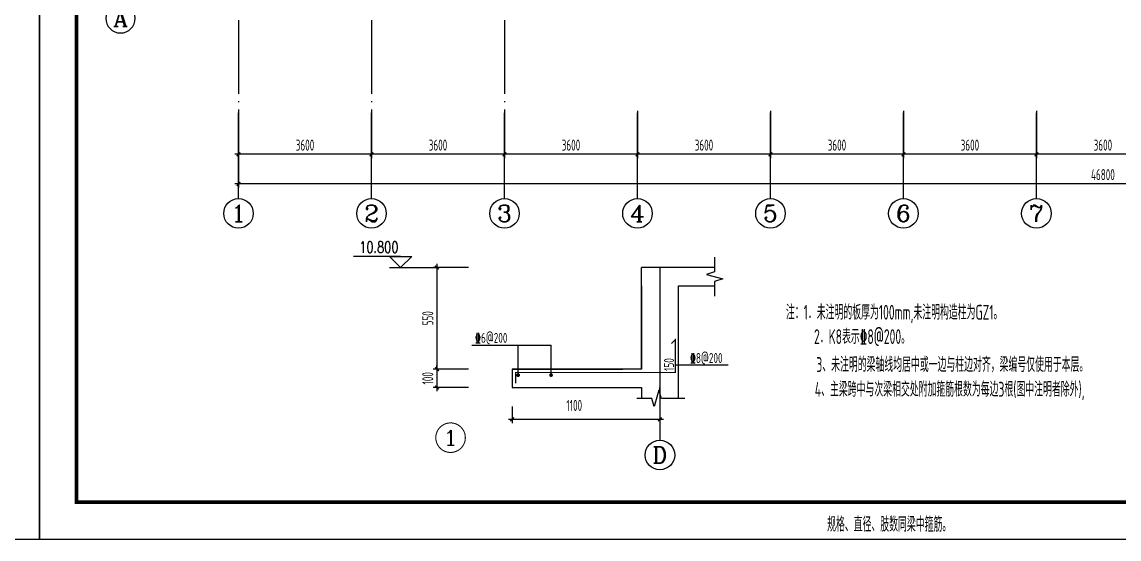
# Model space of a CAD drawing. Extents: x 127019 to 780419, y 327305 to 369305.
# Drawn here: x 661144 to 690844, y 327305 to 341306 of the extents above; entities that cross this region are included whole.
import ezdxf
from ezdxf.enums import TextEntityAlignment as Align

# ---------------------------------------------------------------- set-up
doc = ezdxf.new("R2010")
doc.units = 0
doc.header["$LTSCALE"] = 1000
doc.header["$MEASUREMENT"] = 0
for name, pattern in [('ACAD_ISO04W100', [30.5, 24, -3, 0.5, -3]), ('CONTINOUS', [0]), ('DOTE', [2.42, 2, -0.2, 0.02, -0.2])]:
    doc.linetypes.add(name, pattern=pattern)
doc.layers.get('0').update_dxf_attribs({"linetype": 'CONTINUOUS'})
doc.layers.get('Defpoints').update_dxf_attribs({"linetype": 'CONTINUOUS'})
for name, color, linetype in [('AXIS_TEXT', 7, 'CONTINUOUS'), ('DIM', 3, 'CONTINUOUS'), ('DOTE', 8, 'DOTE'), ('PUB_DIM', 3, 'CONTINUOUS'), ('PUB_DWGN', 7, 'CONTINUOUS'), ('PUB_TEXT', 7, 'CONTINUOUS'), ('PUB_TITLE', 4, 'CONTINUOUS'), ('REIN', 1, 'CONTINUOUS'), ('t-填充', 75, 'CONTINUOUS'), ('TEXT', 7, 'CONTINUOUS'), ('THIN', 7, 'CONTINUOUS'), ('WALL', 255, 'CONTINUOUS'), ('板钢筋标', 7, 'CONTINUOUS')]:
    doc.layers.add(name, color=color, linetype=linetype)
doc.styles.add('COMP', font='COMPLEX', dxfattribs={"bigfont": 'hztxt'})
doc.styles.add('COMPLEX', font='COMPLEX.shx')
doc.styles.add('TSSD_Dimension', font='gbxwxt.shx', dxfattribs={"width": 0.7, "bigfont": 'gbhzfs.shx'})
doc.styles.add('TSSD_Rein', font='tssdeng.shx', dxfattribs={"width": 0.6, "bigfont": 'gbhzfs.shx'})
doc.styles.add('国标仿宋', font='SIMPLEX.shx', dxfattribs={"width": 0.75, "bigfont": 'gbhzfs.shx'})
doc.dimstyles.new('TSSD_100_100', dxfattribs={"dimtxt": 300, "dimasz": 100, "dimexe": 100, "dimexo": 250, "dimgap": 100, "dimtad": 1, "dimdec": 0, "dimzin": 0, "dimdsep": 46, "dimtxsty": 'TSSD_Dimension', "dimblk": 'ARCHTICK', "dimcen": 0, "dimdle": 100, "dimclrt": 7, "dimadec": 0, "dimazin": 0, "dimtfac": 1, "dimtdec": 0, "dimtix": 1, "dimtmove": 2, "dimatfit": 3, "dimfxl": 0, "dimtolj": 1, "dimtzin": 0, "dimarcsym": 0})

# ---------------------------------------------------------------- blocks, each defined once
blk = doc.blocks.new('_axiso')
blk.add_circle((0, 0), 0.5)
at = {"layer": 'AXIS_TEXT', "style": 'COMPLEX', "width": 1.041667}
blk.add_attdef('A', text='', height=0.56, dxfattribs=at).set_placement((-0.25, -0.28), (0.25, -0.28), align=Align.FIT)
blk = doc.blocks.new('_ArchTick')
at = {"color": 0, "linetype": 'ByBlock', "const_width": 0.4}
blk.add_lwpolyline([(-0.5, -0.5), (0.5, 0.5)], dxfattribs=at)
blk = doc.blocks.new('*D25')
at = {"layer": 'Defpoints', "color": 0, "transparency": 16777216}
for p in [(667007, 339147), (713807, 339147), (667007, 336922)]:
    blk.add_point(p, dxfattribs=at)
at = {"layer": 'DIM', "color": 0, "lineweight": -2, "transparency": 16777216}
for p, q in [((667007, 338897), (667007, 336822)), ((713807, 338897), (713807, 336822)), ((713907, 336922), (666907, 336922))]:
    blk.add_line(p, q, dxfattribs=at)
at = {"layer": 'DIM', "color": 0, "lineweight": -2, "transparency": 16777216, "xscale": 100, "yscale": 100, "zscale": 100, "rotation": 180.0000000000003}
blk.add_blockref('_ArchTick', (667007, 336922), dxfattribs=at)
at = {"layer": 'DIM', "color": 0, "lineweight": -2, "transparency": 16777216, "xscale": 100, "yscale": 100, "zscale": 100}
blk.add_blockref('_ArchTick', (713807, 336922), dxfattribs=at)
at = {"layer": 'DIM', "color": 7, "transparency": 16777216, "insert": (690407, 337172), "char_height": 300, "attachment_point": 5, "style": 'TSSD_Dimension'}
blk.add_mtext('\\A1;46800', dxfattribs=at)
blk = doc.blocks.new('*D24')
at = {"layer": 'Defpoints', "color": 0, "transparency": 16777216}
for p in [(667007, 339147), (670607, 339147), (667007, 337722)]:
    blk.add_point(p, dxfattribs=at)
at = {"layer": 'DIM', "color": 0, "lineweight": -2, "transparency": 16777216}
for p, q in [((667007, 338897), (667007, 337622)), ((670607, 338897), (670607, 337622)), ((670707, 337722), (666907, 337722))]:
    blk.add_line(p, q, dxfattribs=at)
at = {"layer": 'DIM', "color": 0, "lineweight": -2, "transparency": 16777216, "xscale": 100, "yscale": 100, "zscale": 100, "rotation": 180}
blk.add_blockref('_ArchTick', (667007, 337722), dxfattribs=at)
at = {"layer": 'DIM', "color": 0, "lineweight": -2, "transparency": 16777216, "xscale": 100, "yscale": 100, "zscale": 100}
blk.add_blockref('_ArchTick', (670607, 337722), dxfattribs=at)
at = {"layer": 'DIM', "color": 7, "transparency": 16777216, "insert": (668807, 337972), "char_height": 300, "attachment_point": 5, "style": 'TSSD_Dimension'}
blk.add_mtext('\\A1;3600', dxfattribs=at)
blk = doc.blocks.new('*D23')
at = {"layer": 'Defpoints', "color": 0, "transparency": 16777216}
for p in [(670607, 339147), (674207, 339147), (670607, 337722)]:
    blk.add_point(p, dxfattribs=at)
at = {"layer": 'DIM', "color": 0, "lineweight": -2, "transparency": 16777216}
for p, q in [((670607, 338897), (670607, 337622)), ((674207, 338897), (674207, 337622)), ((674307, 337722), (670507, 337722))]:
    blk.add_line(p, q, dxfattribs=at)
at = {"layer": 'DIM', "color": 0, "lineweight": -2, "transparency": 16777216, "xscale": 100, "yscale": 100, "zscale": 100, "rotation": 180}
blk.add_blockref('_ArchTick', (670607, 337722), dxfattribs=at)
at = {"layer": 'DIM', "color": 0, "lineweight": -2, "transparency": 16777216, "xscale": 100, "yscale": 100, "zscale": 100}
blk.add_blockref('_ArchTick', (674207, 337722), dxfattribs=at)
at = {"layer": 'DIM', "color": 7, "transparency": 16777216, "insert": (672407, 337972), "char_height": 300, "attachment_point": 5, "style": 'TSSD_Dimension'}
blk.add_mtext('\\A1;3600', dxfattribs=at)
blk = doc.blocks.new('*D22')
at = {"layer": 'Defpoints', "color": 0, "transparency": 16777216}
for p in [(674207, 339147), (677807, 339147), (674207, 337722)]:
    blk.add_point(p, dxfattribs=at)
at = {"layer": 'DIM', "color": 0, "lineweight": -2, "transparency": 16777216}
for p, q in [((674207, 338897), (674207, 337622)), ((677807, 338897), (677807, 337622)), ((677907, 337722), (674107, 337722))]:
    blk.add_line(p, q, dxfattribs=at)
at = {"layer": 'DIM', "color": 0, "lineweight": -2, "transparency": 16777216, "xscale": 100, "yscale": 100, "zscale": 100, "rotation": 180}
blk.add_blockref('_ArchTick', (674207, 337722), dxfattribs=at)
at = {"layer": 'DIM', "color": 0, "lineweight": -2, "transparency": 16777216, "xscale": 100, "yscale": 100, "zscale": 100}
blk.add_blockref('_ArchTick', (677807, 337722), dxfattribs=at)
at = {"layer": 'DIM', "color": 7, "transparency": 16777216, "insert": (676007, 337972), "char_height": 300, "attachment_point": 5, "style": 'TSSD_Dimension'}
blk.add_mtext('\\A1;3600', dxfattribs=at)
blk = doc.blocks.new('*D21')
at = {"layer": 'Defpoints', "color": 0, "transparency": 16777216}
for p in [(677807, 339147), (681407, 339147), (677807, 337722)]:
    blk.add_point(p, dxfattribs=at)
at = {"layer": 'DIM', "color": 0, "lineweight": -2, "transparency": 16777216}
for p, q in [((677807, 338897), (677807, 337622)), ((681407, 338897), (681407, 337622)), ((681507, 337722), (677707, 337722))]:
    blk.add_line(p, q, dxfattribs=at)
at = {"layer": 'DIM', "color": 0, "lineweight": -2, "transparency": 16777216, "xscale": 100, "yscale": 100, "zscale": 100, "rotation": 180}
blk.add_blockref('_ArchTick', (677807, 337722), dxfattribs=at)
at = {"layer": 'DIM', "color": 0, "lineweight": -2, "transparency": 16777216, "xscale": 100, "yscale": 100, "zscale": 100}
blk.add_blockref('_ArchTick', (681407, 337722), dxfattribs=at)
at = {"layer": 'DIM', "color": 7, "transparency": 16777216, "insert": (679607, 337972), "char_height": 300, "attachment_point": 5, "style": 'TSSD_Dimension'}
blk.add_mtext('\\A1;3600', dxfattribs=at)
blk = doc.blocks.new('*D20')
at = {"layer": 'Defpoints', "color": 0, "transparency": 16777216}
for p in [(681407, 339147), (685007, 339147), (681407, 337722)]:
    blk.add_point(p, dxfattribs=at)
at = {"layer": 'DIM', "color": 0, "lineweight": -2, "transparency": 16777216}
for p, q in [((681407, 338897), (681407, 337622)), ((685007, 338897), (685007, 337622)), ((685107, 337722), (681307, 337722))]:
    blk.add_line(p, q, dxfattribs=at)
at = {"layer": 'DIM', "color": 0, "lineweight": -2, "transparency": 16777216, "xscale": 100, "yscale": 100, "zscale": 100, "rotation": 180}
blk.add_blockref('_ArchTick', (681407, 337722), dxfattribs=at)
at = {"layer": 'DIM', "color": 0, "lineweight": -2, "transparency": 16777216, "xscale": 100, "yscale": 100, "zscale": 100}
blk.add_blockref('_ArchTick', (685007, 337722), dxfattribs=at)
at = {"layer": 'DIM', "color": 7, "transparency": 16777216, "insert": (683207, 337972), "char_height": 300, "attachment_point": 5, "style": 'TSSD_Dimension'}
blk.add_mtext('\\A1;3600', dxfattribs=at)
blk = doc.blocks.new('*D19')
at = {"layer": 'Defpoints', "color": 0, "transparency": 16777216}
for p in [(685007, 339147), (688607, 339147), (685007, 337722)]:
    blk.add_point(p, dxfattribs=at)
at = {"layer": 'DIM', "color": 0, "lineweight": -2, "transparency": 16777216}
for p, q in [((685007, 338897), (685007, 337622)), ((688607, 338897), (688607, 337622)), ((688707, 337722), (684907, 337722))]:
    blk.add_line(p, q, dxfattribs=at)
at = {"layer": 'DIM', "color": 0, "lineweight": -2, "transparency": 16777216, "xscale": 100, "yscale": 100, "zscale": 100, "rotation": 180}
blk.add_blockref('_ArchTick', (685007, 337722), dxfattribs=at)
at = {"layer": 'DIM', "color": 0, "lineweight": -2, "transparency": 16777216, "xscale": 100, "yscale": 100, "zscale": 100}
blk.add_blockref('_ArchTick', (688607, 337722), dxfattribs=at)
at = {"layer": 'DIM', "color": 7, "transparency": 16777216, "insert": (686807, 337972), "char_height": 300, "attachment_point": 5, "style": 'TSSD_Dimension'}
blk.add_mtext('\\A1;3600', dxfattribs=at)
blk = doc.blocks.new('*D18')
at = {"layer": 'Defpoints', "color": 0, "transparency": 16777216}
for p in [(688607, 339147), (692207, 339147), (688607, 337722)]:
    blk.add_point(p, dxfattribs=at)
at = {"layer": 'DIM', "color": 0, "lineweight": -2, "transparency": 16777216}
for p, q in [((688607, 338897), (688607, 337622)), ((692207, 338897), (692207, 337622)), ((692307, 337722), (688507, 337722))]:
    blk.add_line(p, q, dxfattribs=at)
at = {"layer": 'DIM', "color": 0, "lineweight": -2, "transparency": 16777216, "xscale": 100, "yscale": 100, "zscale": 100, "rotation": 180}
blk.add_blockref('_ArchTick', (688607, 337722), dxfattribs=at)
at = {"layer": 'DIM', "color": 0, "lineweight": -2, "transparency": 16777216, "xscale": 100, "yscale": 100, "zscale": 100}
blk.add_blockref('_ArchTick', (692207, 337722), dxfattribs=at)
at = {"layer": 'DIM', "color": 7, "transparency": 16777216, "insert": (690407, 337972), "char_height": 300, "attachment_point": 5, "style": 'TSSD_Dimension'}
blk.add_mtext('\\A1;3600', dxfattribs=at)
blk = doc.blocks.new('_index1')
at = {"const_width": 0.035}
blk.add_lwpolyline([(-0.5, 0, 1), (0.5, 0, 1)], format="xyb", close=True, dxfattribs=at)
at = {"layer": 'PUB_DWGN', "style": 'COMP', "width": 2.333333}
blk.add_attdef('1', text='', height=0.5, dxfattribs=at).set_placement((-0.25, -0.25), (0.25, -0.25), align=Align.FIT)
blk = doc.blocks.new('*D221')
at = {"layer": 'Defpoints', "color": 0, "transparency": 16777216}
for p in [(673487, 334658, -54469), (672380, 331908), (673487, 331908, -54469)]:
    blk.add_point(p, dxfattribs=at)
at = {"layer": 'DIM', "color": 0, "lineweight": -2, "transparency": 16777216}
for p, q in [((672380, 334758), (672380, 331808)), ((673237, 334658), (672280, 334658)), ((673237, 331908), (672280, 331908))]:
    blk.add_line(p, q, dxfattribs=at)
at = {"layer": 'DIM', "color": 0, "lineweight": -2, "transparency": 16777216, "xscale": 100, "yscale": 100, "zscale": 100}
for p, rotation in [((672380, 334658), 90), ((672380, 331908), 270)]:
    blk.add_blockref('_ArchTick', p, dxfattribs=dict(at, rotation=rotation))
at = {"layer": 'DIM', "color": 7, "transparency": 16777216, "insert": (672130, 333283), "char_height": 300, "attachment_point": 5, "rotation": 90, "style": 'TSSD_Dimension'}
blk.add_mtext('\\A1;550', dxfattribs=at)
blk = doc.blocks.new('*D220')
at = {"layer": 'Defpoints', "color": 0, "transparency": 16777216}
for p in [(674414, 331141, -11000), (678414, 331141, -11000), (674414, 330546)]:
    blk.add_point(p, dxfattribs=at)
at = {"layer": 'DIM', "color": 0, "lineweight": -2, "transparency": 16777216}
for p, q in [((674414, 330891), (674414, 330446)), ((678414, 330891), (678414, 330446)), ((678514, 330546), (674314, 330546))]:
    blk.add_line(p, q, dxfattribs=at)
at = {"layer": 'DIM', "color": 0, "lineweight": -2, "transparency": 16777216, "xscale": 100, "yscale": 100, "zscale": 100, "rotation": 180}
blk.add_blockref('_ArchTick', (674414, 330546), dxfattribs=at)
at = {"layer": 'DIM', "color": 0, "lineweight": -2, "transparency": 16777216, "xscale": 100, "yscale": 100, "zscale": 100}
blk.add_blockref('_ArchTick', (678414, 330546), dxfattribs=at)
at = {"layer": 'DIM', "color": 7, "transparency": 16777216, "insert": (676096, 330924), "char_height": 300, "attachment_point": 5, "style": 'TSSD_Dimension'}
blk.add_mtext('\\A1;1100', dxfattribs=at)
blk = doc.blocks.new('*D222')
at = {"layer": 'Defpoints', "color": 0, "transparency": 16777216}
for p in [(673487, 331908, -54469), (672380, 331408), (673487, 331408, -54469)]:
    blk.add_point(p, dxfattribs=at)
at = {"layer": 'DIM', "color": 0, "lineweight": -2, "transparency": 16777216}
for p, q in [((673237, 331908), (672280, 331908)), ((672380, 331908), (672380, 332008)), ((672380, 331908), (672380, 331408)), ((673237, 331408), (672280, 331408)), ((672380, 331408), (672380, 331308))]:
    blk.add_line(p, q, dxfattribs=at)
at = {"layer": 'DIM', "color": 0, "lineweight": -2, "transparency": 16777216, "xscale": 100, "yscale": 100, "zscale": 100}
for p, rotation in [((672380, 331908), 270), ((672380, 331408), 90)]:
    blk.add_blockref('_ArchTick', p, dxfattribs=dict(at, rotation=rotation))
at = {"layer": 'DIM', "color": 7, "transparency": 16777216, "insert": (672130, 331658), "char_height": 300, "attachment_point": 5, "rotation": 90, "style": 'TSSD_Dimension'}
blk.add_mtext('\\A1;100', dxfattribs=at)

msp = doc.modelspace()

# ---------------------------------------------------------------- linework, layer by layer
at = {"layer": 'DIM'}
for p, q in [((667007.3, 336522.4), (667007.3, 338847.4)), ((670607.3, 336522.4), (670607.3, 338847.4)), ((674207.3, 336522.4), (674207.3, 338847.4)), ((677807.3, 336522.4), (677807.3, 338847.4)), ((681407.3, 336522.4), (681407.3, 338847.4)), ((685007.3, 336522.4), (685007.3, 338847.4)), ((688607.3, 336522.4), (688607.3, 338847.4))]:
    msp.add_line(p, q, dxfattribs=at)
at = {"layer": 'DIM', "linetype": 'CONTINOUS'}
msp.add_line((677914.5, 331407.8, 53958.6), (677914.5, 331112.7, 53958.6), dxfattribs=at)
at = {"layer": 'DOTE'}
for p, q in [((667007.3, 360717.7), (667007.3, 338897.4)), ((670607.3, 360717.7), (670607.3, 338897.4)), ((674207.3, 360717.7), (674207.3, 338897.4))]:
    msp.add_line(p, q, dxfattribs=at)
at = {"layer": 'DOTE', "linetype": 'ACAD_ISO04W100', "ltscale": 0.2}
msp.add_line((678414.5, 334657.6, -689.8), (678414.5, 329970.8, -689.8), dxfattribs=at)
at = {"layer": 'PUB_DIM'}
for p, q in [((671395.7, 334956.6, 54311.9), (670115.7, 334956.6, 54311.9)), ((671095.7, 334956.6, 54311.9), (671695.7, 334956.6, 54311.9)), ((671395.7, 334656.6, 54311.9), (671095.7, 334956.6, 54311.9)), ((671695.7, 334956.6, 54311.9), (671395.7, 334656.6, 54311.9)), ((671095.7, 334656.6, 54311.9), (672405.6, 334656.6, 54311.9))]:
    msp.add_line(p, q, dxfattribs=at)
at = {"layer": 'PUB_TITLE'}
for points in [[(602219.2, 327305.3), (661619.2, 327305.3), (661619.2, 369305.3), (602219.2, 369305.3)], [(661619.2, 327305.3), (721019.2, 327305.3), (721019.2, 369305.3), (661619.2, 369305.3)]]:
    msp.add_lwpolyline(points, close=True, dxfattribs=at)
at = {"layer": 'PUB_TITLE', "const_width": 100}
msp.add_lwpolyline([(662619.2, 328305.3), (720019.2, 328305.3), (720019.2, 368305.3), (662619.2, 368305.3)], close=True, dxfattribs=at)
at = {"layer": 'REIN', "const_width": 30, "elevation": 53781.4}
msp.add_lwpolyline([(674509.2, 331522.5), (674509.2, 331817.2), (678831.5, 331817.2), (678831.5, 332703.8), (678725.4, 332597.7)], dxfattribs=at)
at = {"layer": 'REIN', "const_width": 50, "elevation": 53781.4}
for points in [[(674551.3, 331742.3, 1), (674601.3, 331742.3, 1)], [(675442.5, 331744.1, 1), (675492.5, 331744.1, 1)]]:
    msp.add_lwpolyline(points, format="xyb", close=True, dxfattribs=at)
at = {"layer": 't-填充', "color": 255, "lineweight": 0}
for p, q in [((678914.5, 331112.7), (678914.5, 334157.6)), ((674414.5, 331907.8), (674414.5, 331407.8))]:
    msp.add_line(p, q, dxfattribs=at)
at = {"layer": 't-填充', "color": 13, "lineweight": 0}
for p, q in [((678414.5, 331407.8), (678414.5, 331307.8)), ((678414.5, 331307.8), (678414.5, 331407.8))]:
    msp.add_line(p, q, dxfattribs=at)
at = {"layer": 'THIN'}
msp.add_lwpolyline([(679896.4, 334937.6), (679896.4, 334537.6), (679676.4, 334467.6), (680116.4, 334347.6), (679896.4, 334277.6), (679896.4, 333877.6)], dxfattribs=at)
at = {"layer": 'THIN', "elevation": 53958.6}
msp.add_lwpolyline([(679091.8, 331112.7), (678453.6, 331112.7), (678383.6, 331332.7), (678263.6, 330892.7), (678193.6, 331112.7), (677793.6, 331112.7)], dxfattribs=at)
at = {"layer": 'WALL'}
for p, q in [((677914.5, 331907.8, 54052.8), (677914.5, 334657.6, 54571)), ((677914.5, 334157.6, 54311.9), (677914.5, 331907.8, 54311.9)), ((678914.5, 334157.6, 54311.9), (679896.4, 334157.6, 54311.9)), ((678914.5, 331112.7, 53724.6), (678914.5, 334157.6, 54310.2)), ((678914.5, 331112.7, 54311.9), (678914.5, 334157.6, 54311.9)), ((678914.5, 334157.6, 54311.9), (679896.4, 334157.6, 54311.9)), ((674414.5, 331907.8, 54410.7), (677414.5, 331907.8, 54410.7)), ((674414.5, 331907.8, 54410.7), (674414.5, 331407.8, 54410.7)), ((677914.5, 331907.8, 54311.9), (674414.5, 331907.8, 54311.9)), ((674414.5, 331907.8, 54311.9), (674414.5, 331407.8, 54311.9)), ((674414.5, 331407.8, 54410.7), (677914.5, 331407.8, 53958.6))]:
    msp.add_line(p, q, dxfattribs=at)
at = {"layer": 'WALL', "elevation": 54311.9}
msp.add_lwpolyline([(679896.4, 334657.6), (677914.5, 334657.6)], dxfattribs=at)
at = {"layer": '板钢筋标'}
for p, q in [((675467.5, 332545.4, 53781.4), (673321.4, 332545.4, 53781.4)), ((674576.3, 331742.3, 53781.4), (674576.3, 332550.2, 53781.4)), ((675467.5, 331744.1, 53781.4), (675467.5, 332552, 53781.4)), ((680266.7, 332011.3, 53781.4), (678831.5, 332011.3, 53781.4))]:
    msp.add_line(p, q, dxfattribs=at)

# ---------------------------------------------------------------- block references
at = {"layer": 'DIM'}
ref = msp.add_blockref('_axiso', (663812.9, 341407.5), dxfattribs=dict(at, xscale=-800, yscale=800, zscale=800))
ref.add_attrib('A', 'A', dxfattribs={"layer": 'AXIS_TEXT', "height": 448, "style": 'COMPLEX', "width": 1.041667}).set_placement((663612.9, 341183.5), (664012.9, 341183.5), align=Align.FIT)
ref = msp.add_blockref('_axiso', (667007.3, 336122.4), dxfattribs=dict(at, xscale=800, yscale=800, zscale=800))
ref.add_attrib('A', '1', dxfattribs={"layer": 'AXIS_TEXT', "height": 448, "style": 'COMPLEX', "width": 2.083333}).set_placement((666807.3, 335898.4), (667207.3, 335898.4), align=Align.FIT)
ref = msp.add_blockref('_axiso', (670607.3, 336122.4), dxfattribs=dict(at, xscale=800, yscale=800, zscale=800))
ref.add_attrib('A', '2', dxfattribs={"layer": 'AXIS_TEXT', "height": 448, "style": 'COMPLEX', "width": 1.339286}).set_placement((670407.3, 335898.4), (670807.3, 335898.4), align=Align.FIT)
ref = msp.add_blockref('_axiso', (674207.3, 336122.4), dxfattribs=dict(at, xscale=800, yscale=800, zscale=800))
ref.add_attrib('A', '3', dxfattribs={"layer": 'AXIS_TEXT', "height": 448, "style": 'COMPLEX', "width": 1.339286}).set_placement((674007.3, 335898.4), (674407.3, 335898.4), align=Align.FIT)
ref = msp.add_blockref('_axiso', (677807.3, 336122.4), dxfattribs=dict(at, xscale=800, yscale=800, zscale=800))
ref.add_attrib('A', '4', dxfattribs={"layer": 'AXIS_TEXT', "height": 448, "style": 'COMPLEX', "width": 1.171875}).set_placement((677607.3, 335898.4), (678007.3, 335898.4), align=Align.FIT)
ref = msp.add_blockref('_axiso', (681407.3, 336122.4), dxfattribs=dict(at, xscale=800, yscale=800, zscale=800))
ref.add_attrib('A', '5', dxfattribs={"layer": 'AXIS_TEXT', "height": 448, "style": 'COMPLEX', "width": 1.339286}).set_placement((681207.3, 335898.4), (681607.3, 335898.4), align=Align.FIT)
ref = msp.add_blockref('_axiso', (685007.3, 336122.4), dxfattribs=dict(at, xscale=800, yscale=800, zscale=800))
ref.add_attrib('A', '6', dxfattribs={"layer": 'AXIS_TEXT', "height": 448, "style": 'COMPLEX', "width": 1.339286}).set_placement((684807.3, 335898.4), (685207.3, 335898.4), align=Align.FIT)
ref = msp.add_blockref('_axiso', (688607.3, 336122.4), dxfattribs=dict(at, xscale=800, yscale=800, zscale=800))
ref.add_attrib('A', '7', dxfattribs={"layer": 'AXIS_TEXT', "height": 448, "style": 'COMPLEX', "width": 1.339286}).set_placement((688407.3, 335898.4), (688807.3, 335898.4), align=Align.FIT)
ref = msp.add_blockref('_axiso', (678414.5, 329580.2, -689.8), dxfattribs=dict(at, xscale=800, yscale=800, zscale=800))
ref.add_attrib('A', 'D', dxfattribs={"layer": 'AXIS_TEXT', "height": 448, "style": 'COMPLEX', "width": 1.102941}).set_placement((678214.5, 329356.2, -689.8), (678614.5, 329356.2, -689.8), align=Align.FIT)
at = {"layer": 'PUB_DIM'}
ref = msp.add_blockref('_index1', (672747.5, 330050.1), dxfattribs=dict(at, xscale=-800, yscale=800, zscale=800))
ref.add_attrib('1', '1', dxfattribs={"layer": 'PUB_TEXT', "height": 400, "style": 'COMP', "width": 2.333333}).set_placement((672547.5, 329850.1), (672947.5, 329850.1), align=Align.FIT)

# ---------------------------------------------------------------- texts
at = {"layer": 'PUB_DIM', "color": 7, "style": '国标仿宋', "width": 0.75}
msp.add_text('10.800', height=300, dxfattribs=at).set_placement((670805.7, 335208.2, 54311.9), align=Align.MIDDLE)
at = {"layer": 'PUB_TEXT', "style": 'TSSD_Rein', "width": 0.6}
for s, p in [('注：1．未注明的板厚为100mm,未注明构造柱为GZ1。', (681826, 333245.9, 0)), ('   2．K8表示%%1328@200。', (682150.2, 332587, 0)), ('3、未注明的梁轴线均居中或一边与柱边对齐，梁编号仅使用于本层。', (682649.6, 331829.8)), ('4、主梁跨中与次梁相交处附加箍筋根数为每边3根(图中注明者除外),', (682607.3, 331161.1))]:
    msp.add_text(s, height=400, dxfattribs=at).set_placement(p)
at = {"layer": 'TEXT', "style": 'TSSD_Rein', "width": 0.6}
msp.add_text('规格、直径、肢数同梁中箍筋。', height=400, dxfattribs=at).set_placement((682941.3, 327384.2), align=Align.BOTTOM_LEFT)
at = {"layer": '板钢筋标', "style": 'TSSD_Rein', "width": 0.7}
for s, p in [('%%1326@200', (673409.9, 332617.7, 53781.4)), ('%%1328@200', (679228.3, 332072.3, 53781.4))]:
    msp.add_text(s, height=270, dxfattribs=at).set_placement(p)
msp.add_text('150', height=270, rotation=90, dxfattribs=at).set_placement((678795.1, 331857.8, 53781.4))

# ---------------------------------------------------------------- dimensions: what is measured, and where the dimension line sits
at = {"layer": 'DIM'}
dim = msp.add_aligned_dim(p1=(713807.3, 339147.4), p2=(667007.3, 339147.4), distance=2225, dimstyle='TSSD_100_100', dxfattribs=at)
dim.commit()
dim.dimension.update_dxf_attribs({"geometry": '*D25', "text_midpoint": (690407.3, 337172.4)})
for base, p1, p2, picture, middle in [((667007.3, 337722.4), (670607.3, 339147.4), (667007.3, 339147.4), '*D24', (668807.3, 337972.4)), ((670607.3, 337722.4), (674207.3, 339147.4), (670607.3, 339147.4), '*D23', (672407.3, 337972.4)), ((674207.3, 337722.4), (677807.3, 339147.4), (674207.3, 339147.4), '*D22', (676007.3, 337972.4)), ((677807.3, 337722.4), (681407.3, 339147.4), (677807.3, 339147.4), '*D21', (679607.3, 337972.4)), ((681407.3, 337722.4), (685007.3, 339147.4), (681407.3, 339147.4), '*D20', (683207.3, 337972.4)), ((685007.3, 337722.4), (688607.3, 339147.4), (685007.3, 339147.4), '*D19', (686807.3, 337972.4)), ((688607.3, 337722.4), (692207.3, 339147.4), (688607.3, 339147.4), '*D18', (690407.3, 337972.4))]:
    dim = msp.add_linear_dim(base=base, p1=p1, p2=p2, dimstyle='TSSD_100_100', dxfattribs=at)
    dim.commit()
    dim.dimension.update_dxf_attribs({"geometry": picture, "text_midpoint": middle})
for p1, p2, picture, middle in [((673486.5, 334657.6), (673486.5, 331907.8), '*D221', (672130, 333282.7, 54469.3)), ((673486.5, 331907.8), (673486.5, 331407.8), '*D222', (672130, 331657.8, 54469.3))]:
    dim = msp.add_aligned_dim(p1=p1, p2=p2, distance=-1106.5, dimstyle='TSSD_100_100', override={"dimlfac": 0.2}, dxfattribs=at)
    dim.commit()
    dim.dimension.update_dxf_attribs({"geometry": picture, "text_midpoint": middle})
dim = msp.add_linear_dim(base=(674414.5, 330545.6, 54311.9), p1=(678414.5, 331140.9, 43311.6), p2=(674414.5, 331140.9, 43311.6), angle=180, text='1100', dimstyle='TSSD_100_100', override={"dimlfac": 0.2}, dxfattribs=at)
dim.commit()
dim.dimension.update_dxf_attribs({"geometry": '*D220', "text_midpoint": (676096.3, 330924.2, 54311.9), "dimtype": 129})

doc.saveas('drawing.dxf')
